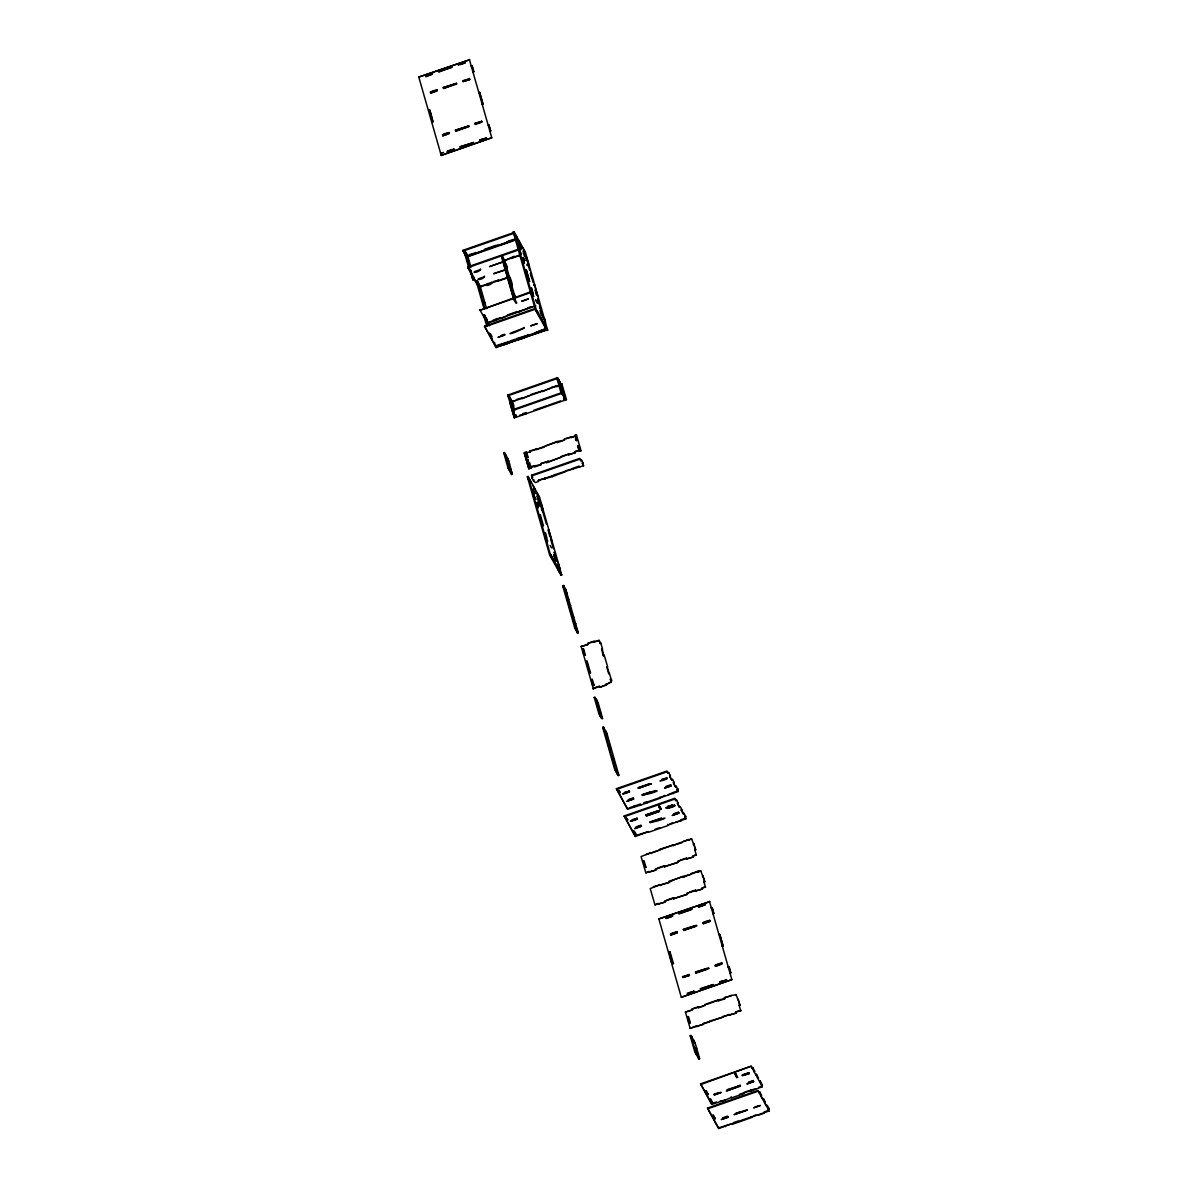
<?xml version="1.0" encoding="UTF-8"?>
<svg xmlns="http://www.w3.org/2000/svg" width="1188" height="1188" viewBox="0 0 1188 1188"><rect width="100%" height="100%" fill="white"/><g stroke="black" fill="none" stroke-linecap="round" stroke-linejoin="round"><path stroke-width="1.5" d="M418.785 77.057L469.542 59.771L418.785 77.057L441.223 155.405L491.773 137.749L469.334 59.4M425.512 75.497C442.248 71.176 424.012 74.131 425.913 76.567L432.447 74.28L432.046 73.225M438.535 70.953L451.796 66.766L438.936 72.023L438.535 70.953L451.796 66.766M458.494 65.192L458.093 64.122L464.82 62.221L459.919 63.929M432.239 73.908L425.913 76.567M438.728 71.651L451.989 67.464M458.286 64.82L465.013 62.905L460.127 64.627M472.171 65.979L471.191 65.875L472.171 65.979L473.819 71.755L472.839 71.666L473.819 71.755M430.249 92.1C446.985 87.778 428.749 90.734 430.65 93.169L437.184 90.882L436.783 89.828M443.273 87.556L456.534 83.368L443.673 88.625L443.273 87.556L456.534 83.368M463.231 81.794L462.815 80.725L469.557 78.824L464.656 80.532M436.976 90.511L430.65 93.169M443.466 88.254L456.727 84.066M463.023 81.423L469.75 79.507L464.85 81.23M429.061 109.979C431.303 110.811 436.041 137.036 429.848 109.697M479.789 92.709L478.809 92.605L479.789 92.709L483.1 104.277L482.105 104.173L483.1 104.277M432.358 121.547L433.145 121.265M442.411 134.734C459.132 130.413 440.911 133.368 442.812 135.803L447.713 134.096M455.435 130.19L468.696 126.002L455.435 130.19L455.836 131.259L468.889 126.7L468.488 125.631M474.977 123.359L481.719 121.458L474.977 123.359L475.378 124.428L481.912 122.141L481.511 121.087M449.346 133.516L442.812 135.803M455.628 130.888L468.681 126.329M475.17 124.057L481.704 121.77M490.718 130.992L489.723 130.903L490.718 130.992L488.862 124.844L488.283 125.483M440.57 153.475L443.54 152.435M447.148 151.336C463.869 147.015 445.649 149.97 447.549 152.406L454.068 150.119L453.668 149.064M460.157 146.792L473.418 142.605L460.157 146.792L460.573 147.861L473.626 143.303L473.225 142.233M479.714 139.961L486.441 138.06L479.714 139.961L480.115 141.03L486.649 138.744L486.248 137.674M453.861 149.747L447.549 152.406M460.365 147.49L473.418 142.916M479.907 140.659L486.441 138.372M513.216 231.972L514.003 231.705L525.408 252.257L547.638 330.234L546.851 330.502L535.461 309.949L513.216 231.972L515.755 236.546M462.875 250.356L466.305 256.875L462.875 250.356L513.424 232.7L514.493 234.942L515.265 234.675L514.285 234.244M463.068 251.054L513.632 233.397L514.493 234.942M468.428 266.676L463.884 250.757L465.859 252.628M474.472 254.024L469.572 255.747L469.171 254.678L475.898 252.762M485.06 250.326L484.645 249.272L496.079 245.277M508.301 241.001L513.394 239.664M516.201 238.046L516.795 237.08L516.008 237.348L518.057 241.045M469.215 266.394L464.671 250.49L467.701 255.955L516.661 238.847M499.599 245.248L511.969 240.941M516.854 239.219L513.602 240.362L513.186 239.293M467.211 256.905L516.201 239.798M518.25 241.743L518.844 240.763L520.76 244.565L519.973 244.847L520.76 244.565M468.354 261.286L469.349 261.39M477.918 285.892L467.612 266.958L518.161 249.302M521.829 247.847L522.601 247.564L524.517 251.366L523.537 250.935M522.022 248.53L522.601 247.564M467.805 267.642L518.369 250L521.532 253.683M502.123 257.514L502.91 257.247M469.809 269.498L471.458 270.79L470.671 271.057L469.616 268.815M504.855 260.707L514.211 256.237M524.398 252.138L525.408 252.257M503.029 260.9L520.938 254.648M511.36 258.435L519.512 255.583M470.894 272.795L472.542 274.101L471.77 274.383L472.349 273.418M480.62 269.691C466.082 273.507 480.115 273.225 480.427 268.993M505.895 267.849L504.662 263.513C506.489 262.459 508.687 270.196 506.311 269.29M526.046 258.256L527.027 258.345M470.314 270.938L472.794 279.611L474.368 279.061L473.745 276.923M472.794 279.611L474.606 279.581L467.612 266.958M484.6 276.863C470.047 280.665 484.095 280.383 484.407 276.165M504.974 269.735L493.555 273.73L505.182 270.107M484.125 308.91L476.15 280.962L476.937 280.68L480.383 286.887L486.59 308.687M527.695 264.033L528.69 264.137L527.903 264.404M477.799 282.239L476.819 281.808M526.759 265.132L527.338 264.167L529.061 267.27M506.786 270.923L508.167 275.809C510.187 274.77 514.048 288.342 511.464 287.377L512.86 292.248M478.586 286.754L485.313 284.838M486.738 283.902L491.847 282.566M493.258 281.63L498.336 280.294M478.779 287.451L508.122 277.205M508.33 277.576L498.529 280.992L498.128 279.923M483.932 302.346L484.912 302.45M533.664 284.972L534.659 285.075L533.872 285.343M531.378 294.178L530.516 292.619L479.967 310.276L530.323 291.936M514.285 300.148L515.057 299.881L516.78 302.985L515.993 303.252L514.285 300.148L503.519 262.652M486.709 325.854L483.694 315.236L484.466 314.969L489.53 325.72M483.694 315.236L487.184 319.513L486.59 320.478M494.921 319.364L500.029 318.028M507.944 314.82L516.112 311.969M527.502 307.989L530.769 306.846M487.778 322.631L535.877 305.836M488.803 322.72L498.589 319.29M505.093 317.018L500.222 318.726L499.821 317.656M540.659 317.3L546.228 329.031L495.678 346.688L484.496 326.195L535.06 308.538M484.704 326.878L535.253 309.222L539.887 317.582M535.461 309.949L536.248 309.682L547.638 330.234M537.837 313.884L538.624 313.602L536.902 310.514M489.605 333.991L490.392 333.709L492.114 336.813L491.327 337.08L489.411 333.293L491.327 337.08M543.139 317.864C544.356 315.711 546.554 323.433 544.787 323.641L546.435 329.744L495.886 347.401L546.643 330.116M491.505 338.818L492.322 338.535M501.291 335.402L504.558 334.259M524.309 328.126C497 337.229 515.681 333.887 524.101 327.428M544.594 323.27L545.366 323.002M543.644 324.369L544.238 323.403L546.153 327.205L545.366 327.472M495.441 345.842L496.213 345.574L496.658 347.134M503.638 343.139L508.731 341.802M510.157 340.867L515.236 339.53M516.661 338.595L528.289 334.971M541.312 330.427L534.778 333.026L546.034 328.334M560.647 385.268L560.246 384.214L561.805 383.665L566.468 399.658L514.345 417.849L507.781 395.055L557.558 377.665L561.033 383.932L565.488 399.554L562.013 393.287L557.558 377.665M508.761 395.47L556.964 378.63L559.563 383.323L560.35 383.041L558.434 379.254L557.647 379.521M508.657 396.629L509.637 397.059L508.85 397.327L507.781 395.055M557.84 380.219L558.627 379.937M511.256 401.321L512.043 401.039L514.656 410.246M516.929 399.331L522.037 397.995M530.858 394.475L542.485 390.852M551.306 387.333L556.4 385.996M512.236 401.737L559.088 385.372M513.899 411.984L513.112 412.251L513.899 411.984L508.568 394.772L512.444 402.108L515.503 400.282M559.296 385.744L556.608 386.694L556.192 385.625M511.865 403.46C513.365 402.465 514.701 407.172 512.696 406.355L513.275 408.405M561.063 386.724L561.642 386.07M562.86 393.406L561.672 389.248L562.667 389.337M562.013 393.287L512.236 410.662L515.919 417.315M563.617 397.549L564.404 397.282L563.617 397.549L564.701 399.51M566.468 399.658L564.701 399.821L564.092 397.683L565.072 397.787M522.824 413.691L526.091 412.548L526.492 413.617L519.765 415.206M563.721 399.406L564.493 399.138M548.217 405.271L560.662 400.92M514.137 417.478L516.498 416.661M546.732 405.776L533.679 410.335M511.196 472.765L511.776 472.126L512.384 474.264L511.612 474.532L508.137 468.265L503.682 452.643L505.346 453.964L507.261 457.751L506.474 458.033M503.682 452.643L505.346 453.964M505.539 454.648L504.558 454.232M508.791 464.315L509.578 464.048L507.929 458.642L506.281 457.335M540.659 463.632L548.247 461.419L540.659 463.632L541.06 464.701L534.526 466.973C534.689 464.775 529.759 466.498 531.259 468.117L528.705 468.562L524.25 452.94C525.942 450.519 527.724 454.291 526.611 452.123M529.863 450.98L530.279 452.049L529.863 450.98L536.605 449.079L531.704 450.787M544.193 447.193L536.59 449.391L556.845 441.565L557.246 442.634L563.157 440.57M556.845 441.565L564.642 440.05L564.241 438.981L570.968 437.08L566.067 438.788M574.814 435.283L576.581 435.12L575.022 435.654M524.25 452.94L526.819 452.494M545.634 445.931L557.053 441.936M526.804 452.821L530.071 451.678M575.007 435.981L570.968 437.392L573.863 436.828M507.766 461.063L508.553 460.781M526.433 454.544C528.274 454.009 524.977 455.657 527.457 457.796M575.423 437.422C577.264 436.902 573.967 438.55 576.447 440.689M507.974 461.434L508.746 461.152M527.264 457.425L528.244 457.529M576.239 440.317L577.234 440.421L576.21 437.154M527.056 459.756C529.343 459.578 525.467 459.815 527.68 461.568L528.467 461.3L527.843 459.489M508.137 468.265L509.801 469.572L509.013 469.854L509.593 468.889L512.384 474.264M508.984 465.34L511.983 472.497L510.736 472.958M528.838 462.978C530.68 462.459 527.383 464.092 529.878 466.245M577.828 445.871C579.432 444.535 576.596 449.42 579.64 448.871L578.615 445.604M510.172 469.498L511.167 469.602M510.528 472.26L511.315 471.978M529.67 465.874L530.65 465.978M578.66 448.767L579.64 448.871M561.092 456.489C590.718 446.391 515.963 473.938 561.3 457.187M575.423 452.687L568.696 454.603L575.423 452.687L575.022 451.633L579.061 450.207L579.477 451.277L581.036 450.727L576.373 434.734M531.066 467.419L534.333 466.275M579.269 450.579L575.022 451.633M528.705 468.562L531.259 468.117M534.125 465.904L541.06 464.701M579.061 450.207L581.036 450.727M527.338 476.759L528.125 476.477L539.515 497.044L561.746 575.022L560.974 575.289L549.569 554.737L527.338 476.759L529.967 481.496M532.58 477.517L531.808 477.799L532.58 477.517L531.511 475.245L579.714 458.405L580.798 460.677L581.571 460.409L580.59 459.994M531.704 475.943L579.907 459.103L580.798 460.677M529.388 479.447L528.408 479.031L529.18 478.749L531.11 482.551L530.323 482.833M534.11 479.922L533.516 480.888L535.387 482.58L538.654 481.437L538.253 480.368L552.375 475.883M582.313 463.097L583.1 462.815L582.313 463.097L583.59 465.741L553.801 474.933M565.221 470.953L572.824 468.74M538.253 480.368L552.569 476.581L552.168 475.512M565.429 471.636L552.569 476.581M533.887 488.921L534.674 488.654L534.08 489.619M536.13 493.317L536.917 493.035L538.639 496.139L537.659 495.723M533.917 495.351L533.338 496.332L534.125 496.049L535.833 499.153L534.125 496.049M539.515 497.044L538.728 497.312L540.243 502.628M540.154 503.029C541.802 502.346 538.951 504.989 541.401 507.365M538.624 505.524L539.604 505.954L537.689 502.153L539.411 505.256M542.01 509.192L542.797 508.91L540.941 502.762M547.98 530.13L548.559 529.477L551.856 541.045M547.208 542.055L545.292 538.268L546.079 537.986L547.802 541.089M545.5 538.951L546.079 537.986M549.569 554.737L550.356 554.454L561.746 575.022M550.029 554.87L550.816 554.588L552.732 558.39L551.945 558.657L550.222 555.553L550.816 554.588M551.752 557.974L552.732 558.39M555.509 560.602L554.93 561.256L555.717 560.974L553.86 554.826L555.717 560.974M555.524 564.76L556.504 565.191L554.573 561.389L553.994 562.355M558.702 568.057L559.697 568.146L558.909 568.428M559.281 571.562L560.261 571.977L559.489 572.26L557.558 568.458L558.345 568.191L560.261 571.977M562.711 585.788L563.498 585.521L565.874 589.471L578.229 632.803L577.442 633.085L574.665 627.724L562.711 585.788L563.572 587.347L564.152 586.367L563.572 587.347M563.379 586.649L565.087 589.753L565.874 589.471M566.067 590.169L565.087 589.753M566.899 593.064C565.176 593.881 567.329 600.222 568.755 599.227M566.32 593.703L567.107 593.436M570.403 605.36L569.616 605.628L571.235 610.959M569.824 605.999L570.611 605.731M572.928 617.196L573.908 617.3L573.121 617.567M575.556 623.433L574.784 623.7L575.764 623.804M574.665 627.724L576.314 629.001L577.442 633.085M575.527 629.284L576.314 629.001M575.735 629.982L576.507 629.699M587.466 643.51C604.202 639.189 585.966 642.144 587.867 644.579L581.17 646.48L587.867 644.579M599.094 640.213L594.193 641.921L599.287 640.584L600.118 643.48L599.287 640.584M582.803 649.079C584.229 648.173 582.239 652.806 584.659 655.241M599.91 643.109L600.905 643.213M584.466 654.87L585.446 654.959M601.559 648.886C602.717 646.732 605.167 665.518 601.767 649.272M586.323 661.374L589.827 673.314L586.323 661.374L587.303 661.478M603.415 655.405L604.41 655.494M589.619 672.943L590.599 673.047L587.095 661.107M606.712 666.973C607.068 665.503 609.875 675.378 608.568 673.477M591.476 679.447C592.961 677.903 590.674 685.877 594.104 685.328L592.248 679.18M593.124 685.238L594.104 685.328M610.216 679.269C617.404 680.991 597.208 687.971 611.048 682.15M599.628 686.144C584.481 693.079 600.059 684.08 600.029 687.213L606.563 684.927L606.147 683.857M606.355 684.555L600.029 687.213M594.223 697.415L596.198 699.287L594.223 697.415L598.767 713.32L601.009 717.701L601.588 716.735L601.009 717.701M595.411 699.554L596.005 698.589L598.039 702.598L601.336 713.825L600.341 713.721L601.336 713.825M596.866 700.133L595.218 698.856M596.272 701.113L597.059 700.831M598.039 702.598L597.252 702.88L598.693 707.929M598.767 713.32L600.727 715.191L599.955 715.458M600.148 716.156L602.568 718.502L600.816 717.017M602.687 727.412L603.459 727.13L606.905 733.338L618.859 775.289L618.087 775.556L614.641 769.349L602.687 727.412L603.549 728.957L604.128 727.992L603.549 728.957M603.341 728.274L605.063 731.377L605.85 731.095M605.063 731.377L606.043 731.793M606.905 733.338L605.256 732.06M609.013 743.733L610.454 748.796L611.241 748.529M613.751 760.365C615.28 759.578 612.815 763.008 615.191 765.428M614.641 769.349L616.29 770.626L618.206 774.428L617.418 774.695L618.012 773.73L618.859 775.289M615.503 770.908L616.29 770.626M615.696 771.591L616.483 771.324M629.016 807.929L640.436 803.949L640.837 805.004L627.576 809.191L616.409 788.713L666.958 771.057L668.012 773.299L668.799 773.017L667.819 772.601M616.602 789.396L667.151 771.74L668.012 773.299M618.606 791.253L619.186 790.287L620.255 792.53L619.468 792.812L618.413 790.569L619.468 792.812M619.26 792.114L620.255 792.53M669.542 775.705L670.329 775.437L669.735 776.403L671.784 780.085L672.571 779.818L671.591 779.402M624.324 792.455L629.432 791.119L624.532 792.827M638.179 787.614L649.598 783.635M661.835 779.358L666.928 778.021L662.028 779.729M638.387 787.986L649.806 784.006M629.625 791.817C612.889 796.138 631.125 793.183 629.224 790.748M667.121 778.719C650.4 783.04 668.621 780.085 666.72 777.65M673.299 782.506L674.086 782.224L673.507 783.189L675.556 786.887L676.328 786.619L675.348 786.189M628.304 799.628L633.189 797.92L633.605 798.989L627.071 801.261L633.605 798.989M642.352 795.485C669.319 785.684 653.207 794.341 642.159 794.787L650.311 791.936M665.8 786.53L670.7 784.823L671.101 785.892L664.567 788.164L671.101 785.892M628.511 799.999L633.397 798.291M642.159 794.787L655.42 790.599M666.008 786.902L670.908 785.194M677.071 789.292L677.858 789.025L677.071 789.292L678.125 791.535L660.186 797.816L664.849 795.411M643.673 802.806L646.925 801.677L647.326 802.746L660.38 798.188L659.979 797.118M673.403 793.629L673.002 792.574L677.932 790.852M647.133 802.049L660.186 797.49M668.309 794.653L673.002 792.574M647.326 802.746L640.837 805.004M648.41 831.585L635.357 836.471L624.19 815.978L674.739 798.321L675.794 800.578L676.581 800.296L675.601 799.88M624.383 816.676L674.933 799.019L675.794 800.578M626.388 818.532L628.021 819.809L627.249 820.076L626.18 817.834L627.041 819.393M658.494 805.85L660.216 808.954L661.003 808.686L660.409 809.652L658.687 806.548L659.474 806.266L661.196 809.37M667.522 806.4L672.631 805.063L667.73 806.771M677.323 802.984L678.096 802.702L677.516 803.667L679.566 807.365L680.353 807.098L679.358 806.667M632.105 819.735L637.214 818.398L632.313 820.106M646.361 815.963L659.414 811.404L646.361 815.963L645.96 814.894L657.38 810.899M669.601 806.637L674.71 805.301L669.809 807.008M672.824 805.761C656.088 810.082 674.324 807.127 672.423 804.692M659.221 810.706L645.96 814.894M637.407 819.096C620.671 823.418 638.906 820.463 637.006 818.027M674.903 805.999C658.167 810.32 676.403 807.365 674.502 804.929M682.061 810.201L681.288 810.468L683.323 814.166L684.11 813.884L681.08 809.77L682.061 810.201L680.145 806.4M636.085 826.907L640.971 825.185L641.371 826.254L634.852 828.541L641.371 826.254M650.133 822.749C677.101 812.963 660.988 821.621 649.94 822.066L661.36 818.072M673.581 813.81L678.482 812.102L678.883 813.156L672.349 815.443L678.883 813.156M636.278 827.279L641.178 825.556M649.94 822.066L661.567 818.443M673.789 814.181L678.675 812.473M633.59 831.526L634.377 831.258L636.1 834.362L635.313 834.629L633.397 830.843M684.852 816.572L685.639 816.305L684.852 816.572L685.907 818.814L667.953 825.081L672.631 822.69M636.783 835.209L646.792 832.164M680.783 819.839L685.714 818.116M654.915 829.328L659.815 827.62M676.091 821.933L681.184 820.908M667.76 824.398L668.161 825.452L648.618 832.283M645.827 872.824L649.079 871.68L645.827 872.824L641.075 856.548L650.876 852.806L645.99 854.514M659.637 849.301L672.898 845.114L650.876 853.133L659.83 849.999M682.046 842.678L672.883 845.44L688.372 839.708L683.486 841.416M691.639 838.891L688.372 840.035L691.639 838.891L695.723 849.836L694.728 849.732L695.723 849.836M644.119 861.048L645.975 867.21L645.188 867.478L643.332 861.315L644.327 861.419M694.074 844.044L693.287 844.326M644.995 867.106L645.975 867.21M655.405 869.037C676.061 863.112 656.192 866.795 655.806 870.106L649.079 872.007L655.806 870.106M677.427 861.345C698.084 855.419 678.214 859.102 677.828 862.414L664.567 866.601L677.828 862.414M692.901 855.939C701.499 854.172 691.178 855.108 693.317 857.008L686.575 858.909L693.317 857.008M653.281 886.723L660.008 884.822L650.207 888.565L654.959 904.84L658.211 903.697L654.959 904.84M668.755 881.318C697.044 872.244 675.616 877.962 669.171 882.387L660.008 885.149L669.171 882.387M690.777 873.64C716.394 865.191 680.962 877.486 683.709 877.308M681.823 876.759L690.971 874.323M700.772 870.908L697.505 872.051L700.772 870.908L704.855 881.852L703.86 881.748L704.855 881.852M703.192 876.076L702.42 876.343M664.538 901.053C685.194 895.128 665.325 898.811 664.938 902.123L658.211 904.023L664.938 902.123M686.545 893.361C707.216 887.436 687.347 891.119 686.961 894.43L673.7 898.618L686.961 894.43M702.034 887.956C710.632 886.189 700.311 887.124 702.45 889.025L695.708 890.926L702.45 889.025M658.865 918.933L709.637 901.647L658.865 918.933L681.318 997.281L731.867 979.625L709.429 901.276M665.607 917.374C682.343 913.052 664.107 916.007 666.008 918.443L672.542 916.171L672.126 915.102M690.451 909.904L679.031 913.899L678.63 912.83L691.891 908.642M698.173 905.999C714.909 901.677 696.673 904.632 698.574 907.068L705.108 904.796L704.707 903.726M678.63 912.83L690.258 909.206M678.823 913.527L692.084 909.34M712.265 907.855L711.27 907.751L712.265 907.855L713.914 913.646L712.919 913.542L713.914 913.646M670.344 933.976C687.065 929.655 668.844 932.61 670.745 935.045L677.264 932.773L676.863 931.704M695.188 926.506L683.768 930.501L683.367 929.432L696.628 925.244M702.91 922.601C719.646 918.279 701.41 921.235 703.311 923.67L709.845 921.383L709.444 920.329M683.367 929.432L694.995 925.808M683.56 930.13L696.821 925.942M669.156 951.855C670.923 950.252 669.289 963.78 673.447 963.527L669.943 951.573M719.883 934.585L718.889 934.481L719.883 934.585L723.18 946.153L722.2 946.049L723.18 946.153M672.453 963.423L673.447 963.527M682.907 977.679L682.491 976.61L689.233 974.709L684.333 976.417M707.35 969.141L695.93 973.135L695.515 972.066L708.776 967.878M715.072 965.235C731.808 960.914 713.572 963.869 715.473 966.304L722.007 964.017L721.591 962.963M695.515 972.066L707.142 968.443M682.699 977.308L689.426 975.393L684.54 977.115M695.723 972.764L708.984 968.576M721.799 963.646L715.473 966.304M729.15 967.091L728.17 966.987L729.15 967.091L730.813 972.883L729.818 972.779L730.813 972.883M693.762 990.941L694.163 991.995L687.629 994.282L687.228 993.213L693.97 991.312L689.07 993.02M700.653 989.738L700.252 988.668L713.513 984.481M726.328 979.565L726.729 980.62L720.21 982.907L719.809 981.837L726.536 979.937M702.093 988.475L711.879 985.045M724.903 980.501L719.809 981.837M700.46 989.366L713.721 985.179L702.286 989.159M726.536 980.249L720.21 982.907M691.758 1009.087C708.597 1005.003 690.332 1007.543 692.159 1010.156M705.182 1005.612L704.781 1004.543L717.834 999.984L718.235 1001.053L724.739 998.781L724.338 997.712L731.066 995.811L724.338 997.712M706.622 1004.35L718.042 1000.355M690.169 1028.348L696.703 1026.061L690.169 1028.348L685.431 1012.072L691.965 1009.785M704.974 1005.241L698.485 1007.513L703.563 1006.177M717.834 999.984L724.739 998.781M730.858 995.44L736.189 994.787M690.54 1010.736L685.431 1012.072M687.689 1016.839C689.174 1015.295 686.887 1023.269 690.332 1022.734L688.476 1016.572M740.065 1005.36L739.085 1005.256L740.065 1005.36L735.981 994.415M689.337 1022.63L690.332 1022.734M703.43 1024.487L696.688 1026.387L729.269 1014.686L722.571 1016.586M735.595 1012.042C748.767 1009.072 733.946 1010.854 735.996 1013.112L729.269 1015.012L735.996 1013.112M709.726 1021.517L703.029 1023.417M709.518 1021.145L722.764 1017.284M698.366 1054.083L699.613 1058.76L698.826 1059.043L694.728 1051.647L690.198 1035.743L690.985 1035.476L695.069 1042.856L698.366 1054.083L697.594 1054.35M693.688 1040.02L692.901 1040.302L690.198 1035.743M693.109 1040.985L693.881 1040.718M694.297 1043.138L695.069 1042.856M696.51 1047.92L695.737 1048.187L697.178 1052.91M695.945 1048.559L696.717 1048.291M694.728 1051.647L695.515 1051.38L698.618 1057.32L697.831 1057.587L698.425 1056.622L699.613 1058.76M695.916 1053.801L696.703 1053.518M696.123 1054.484L696.896 1054.216M719.913 1101.187L725.007 1100.177L711.746 1104.365L700.578 1083.872L751.143 1066.215L762.31 1086.708L751.054 1091.074L744.163 1092.277L744.564 1093.346L731.511 1097.905L731.11 1096.836M700.772 1084.57L751.143 1066.215M734.897 1073.744L735.684 1073.462L737.6 1077.264L736.812 1077.531L734.897 1073.744L736.812 1077.531M752.776 1067.492L752.197 1068.457L752.776 1067.492L754.692 1071.294L753.92 1071.561L754.692 1071.294M735.09 1074.427L735.684 1073.462M736.619 1076.848L737.6 1077.264M742.292 1074.858C762.963 1068.071 728.199 1080.026 749.227 1073.64L748.826 1072.586M742.485 1075.556L749.227 1073.64M756.548 1074.294L755.954 1075.259L756.548 1074.294L758.464 1078.08L757.677 1078.362L758.464 1078.08M707.989 1093.806L707.409 1094.772L708.197 1094.49L706.281 1090.703M714.107 1094.222L719.007 1092.515M727.13 1089.678L740.391 1085.49L727.338 1090.049M748.306 1082.283L753.207 1080.56L753.608 1081.629L747.089 1083.916L753.608 1081.629M714.315 1094.594L720.849 1092.307M748.514 1082.654L753.415 1080.932M740.584 1086.174C712.31 1095.262 733.739 1089.53 740.183 1085.119M760.32 1081.08L759.726 1082.045L760.32 1081.08L762.236 1084.882L761.449 1085.149L762.236 1084.882M709.993 1099.42L710.766 1099.152L712.488 1102.256L711.701 1102.523L709.785 1098.722M700.578 1083.872L711.553 1103.667L716.453 1101.959M745.782 1091.713L755.761 1088.668M758.82 1087.154L762.31 1086.708M739.471 1094.371L744.371 1092.648M731.303 1097.534L725.007 1100.177M731.734 1123.714L718.666 1128.6L707.499 1108.107L758.048 1090.45L759.102 1092.693L759.889 1092.425L758.909 1092.01M707.692 1108.805L758.241 1091.148L769.215 1110.943L751.276 1117.21L755.939 1114.819M760.632 1095.113L761.419 1094.831L760.825 1095.796L762.874 1099.494L763.661 1099.227L762.681 1098.796M712.399 1115.205L713.186 1114.938L715.102 1118.74L714.315 1119.007L712.607 1115.903L713.379 1115.636L715.102 1118.74M714.909 1118.042L714.315 1119.007M764.389 1101.9L765.176 1101.632L764.597 1102.598L766.646 1106.295L767.418 1106.013L766.438 1105.597M722.646 1117.893L727.546 1116.185L727.947 1117.24L721.428 1119.527L727.947 1117.24M735.669 1113.334L740.57 1111.626M722.853 1118.264L727.754 1116.557M735.877 1113.72L745.678 1110.29M755.434 1106.889L758.701 1105.746M768.161 1108.701L768.948 1108.419L768.161 1108.701L769.215 1110.943M707.499 1108.107L718.473 1127.902L730.1 1124.293M733.144 1122.779L738.015 1121.071L738.416 1122.14L751.469 1117.581L751.068 1116.512M764.092 1111.968L769.022 1110.245M738.223 1121.457L751.276 1116.898M738.416 1122.14L731.927 1124.412M491.773 137.749L441.223 155.405M515.072 233.977L516.988 237.778M517.448 239.59L521.666 247.208M523.062 251.188L524.502 256.593M537.956 296.644L534.452 284.704M506.875 241.951L507.068 242.649M539.961 310.41L541.401 315.83M532.595 306.653L506.519 315.756M497.906 245.084L476.091 253.46L475.69 252.391M504.618 260.35L502.049 255.687L514.003 297.639M503.846 260.618L501.262 255.969L513.216 297.906L515.057 299.881M526.076 308.939L526.269 309.623M514.107 293.614L515.146 296.866M561.805 383.665L560.246 384.214M519.572 311.197L519.78 311.895M564.404 397.282L561.018 392.872L512.815 409.697L513.691 411.286M549.881 388.268L542.678 391.55L542.277 390.481M581.378 459.711L583.293 463.513M582.506 463.78L583.59 465.741M466.914 256.222L466.528 253.489M477.606 281.541L479.521 285.343L478.734 285.61L476.15 280.962M471.562 273.686L473.477 277.487M474.814 279.952L477.828 285.387M493.703 320.998L493.302 319.943M529.432 395.411L522.23 398.693L521.829 397.624M479.774 309.593L486.441 321.621M484.496 326.195L495.47 345.99L502.004 343.703C501.93 346.272 510.216 343.377 508.523 341.431M508.85 397.327L510.573 400.43L511.167 399.465M509.682 401.871L514.345 417.849M512.919 411.553L514.835 415.355L516.498 416.335M528.467 461.3L527.68 461.568M531.511 475.245L532.387 476.819M531.6 477.101L533.516 480.888M534.867 489.352L532.952 485.55M535.224 490.986L536.976 494.149M528.408 479.031L531.11 482.551M533.204 488.788L534.645 494.208M536.872 502.42L538.312 507.825M540.377 514.716L543.465 525.913M507.929 458.642L507.261 457.751M509.578 464.048L510.959 469.23M545.53 532.788L546.97 538.209M545.292 538.268L547.015 541.372M558.033 562.37L559.697 568.146M668.606 772.334L670.522 776.12M672.363 779.12L674.294 782.922M676.135 785.921L678.051 789.723M669.735 776.403L671.784 780.085M673.507 783.189L675.556 786.887M677.264 789.99L678.125 791.535M676.388 799.598L678.303 803.4M683.917 813.201L685.832 816.988M677.516 803.667L679.566 807.365M685.045 817.27L685.907 818.814M578.229 632.803L575.393 625.527M659.281 805.583L661.003 808.686M705.108 904.796L698.574 907.068M709.845 921.383L703.311 923.67M731.867 979.625L681.318 997.281M616.409 788.713L627.576 809.191M624.19 815.978L635.357 836.471M643.332 861.315L645.188 867.478M672.542 916.171L666.008 918.443M677.264 932.773L670.745 935.045M759.696 1091.727L761.612 1095.529M763.453 1098.529L765.369 1102.33M767.225 1105.315L769.141 1109.117M694.163 991.995L687.629 994.282M708.197 1094.49L705.494 1090.97L707.409 1094.772M471.963 65.607L473.611 71.384M479.581 92.337L482.892 103.905M488.862 124.844L490.51 130.621M526.833 257.974L528.482 263.766M693.866 843.673L695.515 849.465M702.999 875.69L704.647 881.481M712.058 907.484L713.706 913.275M719.676 934.214L722.972 945.782M728.957 966.72L730.605 972.497M738.208 999.197L739.857 1004.989M524.621 252.524L527.145 261.39M528.155 264.939L529.67 270.255M530.68 273.804L533.204 282.655M535.239 289.753L536.753 295.07M540.288 307.469L537.763 298.604L539.159 303.89M542.307 314.553L543.822 319.869M544.832 323.418L546.346 328.734M530.383 273.136L531.882 278.363M535.283 290.303L536.694 295.263M540.154 307.38L542.649 316.112M694.728 849.732L696.376 855.167M703.86 881.748L705.509 887.184M739.085 1005.256L740.733 1010.691M525.289 260.469L523.774 258.063M578.036 446.243L578.868 449.138M556.771 377.947L561.226 393.555M688.179 839.337L688.58 840.406M697.297 871.353L697.712 872.423M514.003 231.705L536.248 309.682M464.612 61.85L465.013 62.905M469.349 78.453L469.75 79.507M764.493 1113.037L757.974 1115.324M570.76 436.694L571.161 437.763M579.551 467.151L579.15 466.082L572.616 468.369L573.017 469.438M686.382 858.211L686.783 859.28M695.515 890.243L695.916 891.297M729.061 1014.314L729.477 1015.384M750.653 1090.02L751.054 1091.074M568.488 453.905L568.904 454.974M528.081 334.6C529.833 336.649 514.983 341.832 515.028 339.159M672.69 844.742L673.091 845.811M504.425 259.652L515.34 297.95M509.117 279.106L510.528 284.066M513.736 295.322L514.567 298.218M503.237 261.271L513.691 297.98M600.697 642.842L602.554 648.99M604.202 655.123L607.707 667.062M609.355 673.21L611.211 679.358M664.359 865.904L664.775 866.973M673.492 897.92L673.908 898.989M548.039 461.048L548.455 462.117M606.919 667.344L608.776 673.848M610.424 679.64L611.256 682.521M491.639 282.195C493.317 284.14 485.031 287.036 485.105 284.467M594 641.238L594.401 642.292M689.025 974.338L689.426 975.393M698.292 1006.815L698.692 1007.884M536.397 448.708L536.798 449.777M544.772 478.096L545.188 479.15M650.668 852.435L651.083 853.504M659.8 884.451L660.201 885.52M633.902 806.221L634.303 807.291M641.683 833.501L642.084 834.57M696.495 1025.69L696.896 1026.759M724.992 1125.63L725.393 1126.699M648.886 871.309L649.287 872.378M658.004 903.326L658.419 904.395M583.59 648.811L585.239 654.588M636.1 834.362L635.313 834.629M712.488 1102.256L711.701 1102.523M429.269 110.35L432.105 120.27M583.011 649.45L584.258 653.786M591.683 679.818L593.332 685.61M669.364 952.227L672.66 963.795M687.897 1017.21L689.545 1023.002M441.357 153.193L441.802 154.767M479.596 287.154L482.001 295.589M515.889 414.523L516.29 415.963M527.22 454.262L528.036 457.157M529.625 462.711L530.442 465.607M601.128 713.453L602.568 718.502M555.331 554.677L553.816 552.271M612.548 755.791L613.958 760.736M476.937 280.68L484.912 308.642M494.431 342.337L496.079 347.772M515.102 414.79L515.711 416.943M540.362 503.4L546.317 523.893M548.336 530.977L549.866 536.738M550.861 539.842L553.385 548.707M555.405 555.791L556.92 561.107M557.929 564.656L560.974 575.289M581.17 646.48L593.332 688.788M600.341 713.721L601.796 718.785M606.608 735.298L608.048 740.362M616.156 768.799L618.087 775.556M697.861 1055.672L698.826 1059.043M563.498 585.521L575.452 627.457M595.01 697.133L599.554 713.052M603.459 727.13L615.429 769.082M690.985 1035.476L695.515 1051.38M524.457 453.311L528.912 468.933M551.559 547.891L550.044 545.485M490.703 335.655L491.713 339.189M467.701 255.955L470.997 267.166M554.113 558.36L554.93 561.256M484.466 314.969L487.496 325.571M470.032 269.572L473.002 279.982M466.602 258.271L468.904 265.86M528.125 476.477L550.356 554.454M510.38 469.869L511.612 474.532M504.469 452.376L508.91 467.998M502.643 261.999L489.59 266.558L502.643 261.999M528.2 298.99L521.681 301.277L528.2 298.99M504.752 334.957L498.232 337.229L504.752 334.957M537.332 323.582L530.798 325.854L537.332 323.582M651.44 783.753L638.387 788.312L651.44 783.753M691.965 1036.916L691.386 1037.881L691.965 1036.916M720.834 1092.633L714.3 1094.92L720.834 1092.633M747.297 1110.052L734.243 1114.611L747.297 1110.052M760.32 1105.493L753.786 1107.78L760.32 1105.493M519.082 244.015L520.73 249.792L519.082 244.015M522.75 257.633L524.413 263.424L522.75 257.633M526.269 269.928L529.566 281.497L526.269 269.928M531.422 288.016L533.07 293.792L531.422 288.016M533.679 296.317L531.972 293.213L533.679 296.317M537.451 303.103L535.729 300L537.451 303.103M541.223 309.905L539.501 306.801L541.223 309.905M537.169 495.96L538.817 501.752L537.169 495.96M543.168 512.058L541.461 508.954L543.168 512.058"/></g></svg>
